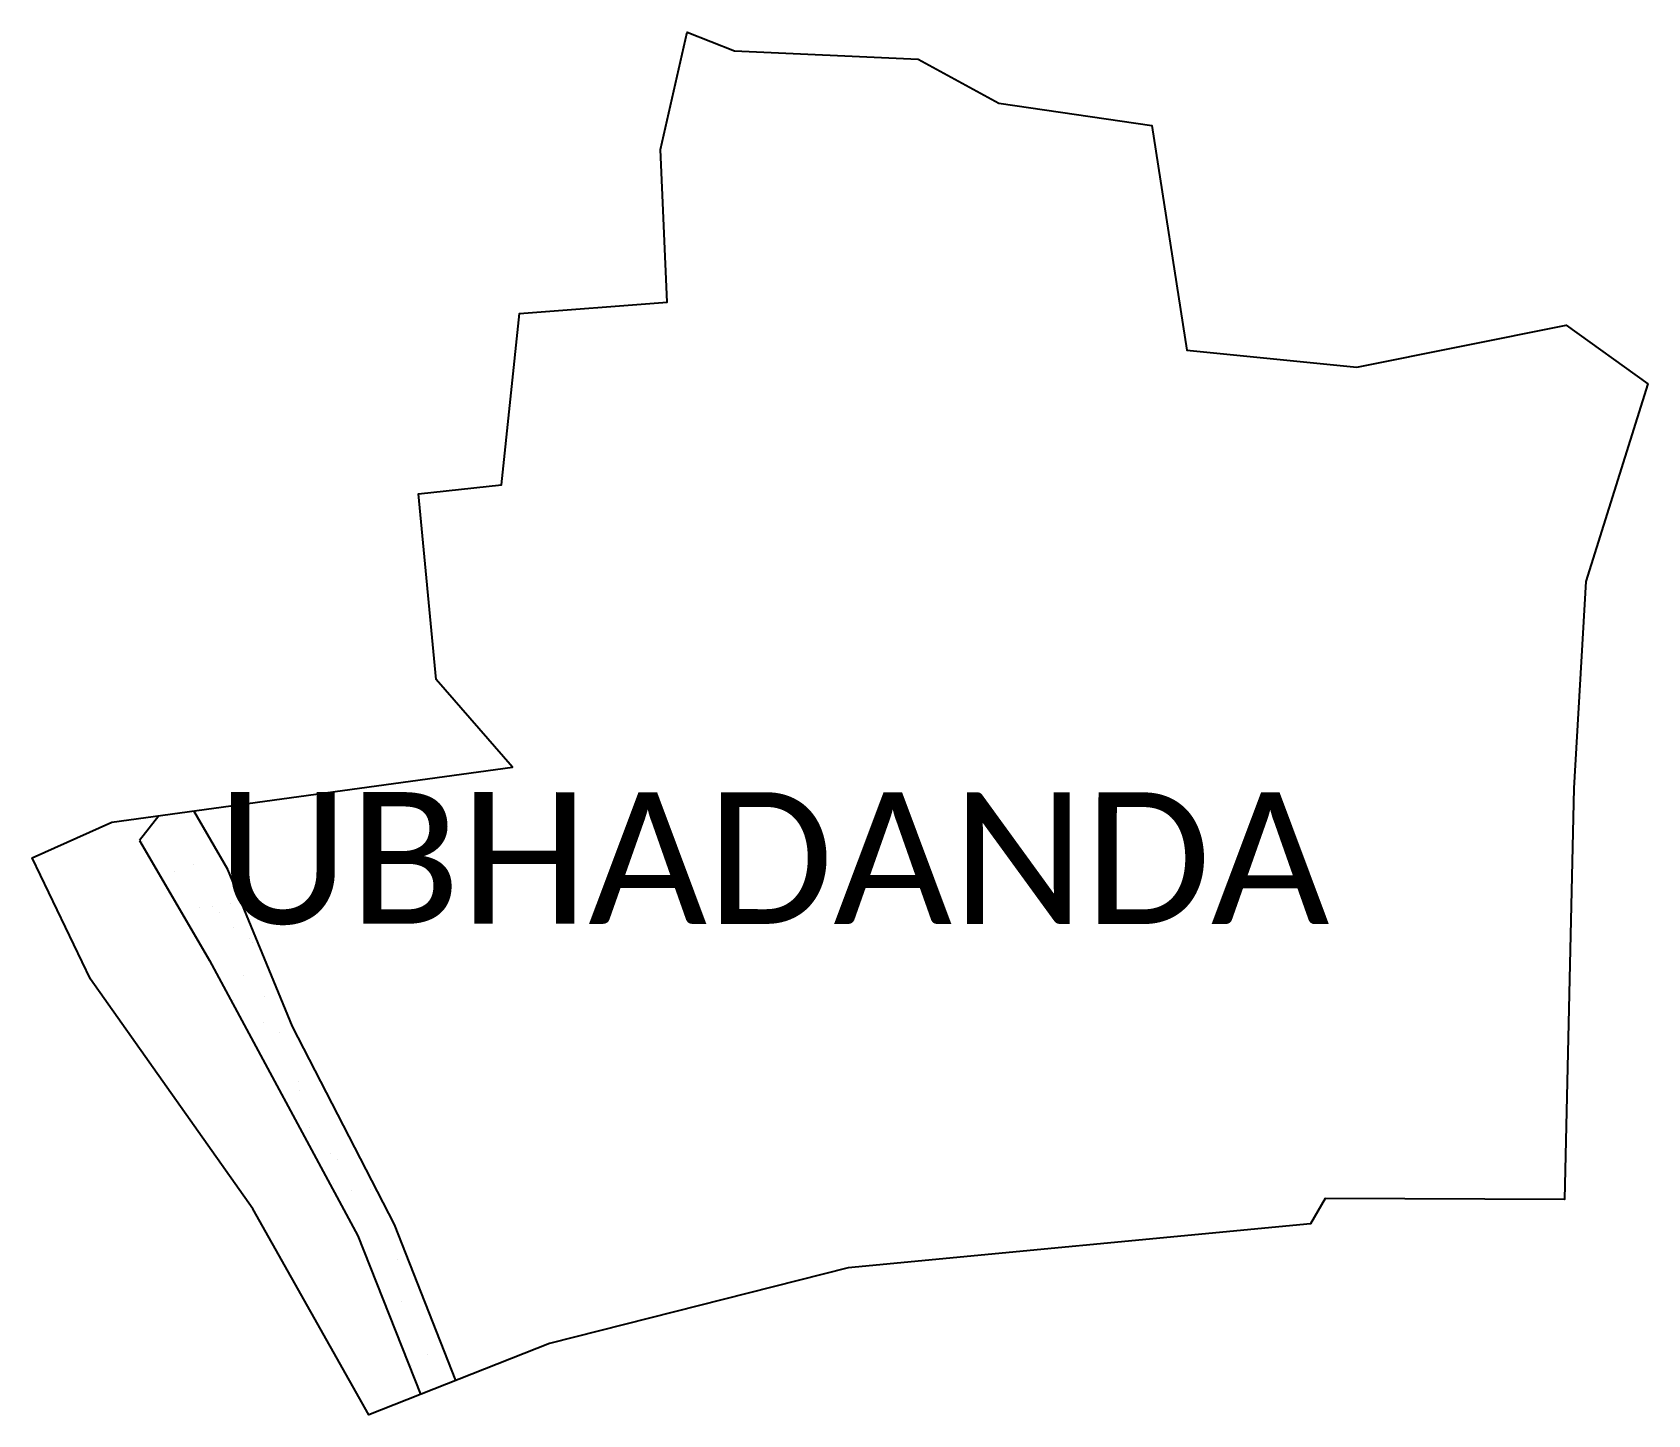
# Model space of a CAD drawing. Header units: metres. Extents: x 352953 to 353788, y 1752586 to 1753301.
import ezdxf

# ---------------------------------------------------------------- set-up
doc = ezdxf.new("R2010")
doc.units = ezdxf.units.M
doc.layers.add('SAND DUNES', color=42, linetype='Continuous')
doc.layers.add('VILLAGE NAME', color=250, linetype='Continuous')

msp = doc.modelspace()

# ---------------------------------------------------------------- linework, layer by layer
at = {"color": 3}
for points in [[(353452.49, 1753264.04), (353531.5, 1753252.55), (353549.65, 1753136.39), (353637.38, 1753127.62), (353745.56, 1753149.3), (353787.68, 1753118.98), (353755.78, 1753016.82), (353749.47, 1752910.01), (353744.64, 1752697.48), (353621.03, 1752698.05), (353613.5, 1752684.85), (353374.54, 1752662.09), (353220.2, 1752623.09), (353126.86, 1752586.26), (353066.91, 1752692.65), (352983.15, 1752811.33), (352953.04, 1752874.07), (352994.06, 1752892.45), (353201.22, 1752920.92), (353161.68, 1752966.2), (353152.56, 1753062.16), (353195.48, 1753066.88), (353204.74, 1753155.42), (353281, 1753161.14), (353277.63, 1753240.11), (353291.32, 1753300.66), (353315.91, 1753291.07), (353410.83, 1753286.81)], [(353410.83, 1753286.81), (353452.49, 1753264.04)]]:
    msp.add_lwpolyline(points, dxfattribs=at)
at = {"layer": 'SAND DUNES'}
for p, q in [((353018.48, 1752895.81), (353008.44, 1752882.94)), ((353054.08, 1752867.98), (353036.5, 1752898.29)), ((353008.44, 1752882.94), (353044.64, 1752820.9)), ((353087.56, 1752786.84), (353054.08, 1752867.98)), ((353044.64, 1752820.9), (353121.19, 1752678.64)), ((353140.11, 1752684.64), (353087.56, 1752786.84)), ((353171.85, 1752604.01), (353140.11, 1752684.64)), ((353121.19, 1752678.64), (353153.58, 1752596.81))]:
    msp.add_line(p, q, dxfattribs=at)
at = {"layer": 'SAND DUNES', "linetype": 'Continuous'}
for p, q in [((353041.42, 1752886.88), (353041.42, 1752886.88)), ((353009.73, 1752882.61), (353009.73, 1752882.61)), ((353026.69, 1752866.96), (353026.69, 1752866.96)), ((353036.18, 1752870.8), (353036.18, 1752870.8)), ((353055.19, 1752850.66), (353055.19, 1752850.66)), ((353060.92, 1752851.12), (353060.92, 1752851.12)), ((353039.28, 1752848.62), (353039.28, 1752848.62)), ((353046.1, 1752849.05), (353046.1, 1752849.05)), ((353049.69, 1752845.74), (353049.69, 1752845.74)), ((353057.04, 1752837.85), (353057.04, 1752837.85)), ((353065.27, 1752832.56), (353065.27, 1752832.56)), ((353066.65, 1752830.08), (353066.65, 1752830.08)), ((353062.02, 1752813.43), (353062.02, 1752813.43)), ((353057.14, 1752800.29), (353057.14, 1752800.29)), ((353073.05, 1752802.33), (353073.05, 1752802.33)), ((353072.66, 1752788.82), (353072.66, 1752788.82)), ((353080.89, 1752783.53), (353080.89, 1752783.53)), ((353090.67, 1752758.2), (353090.67, 1752758.2)), ((353090.91, 1752754), (353090.91, 1752754)), ((353096.51, 1752734.5), (353096.51, 1752734.5)), ((353107.11, 1752721.47), (353107.11, 1752721.47)), ((353110.7, 1752718.15), (353110.7, 1752718.15)), ((353108.77, 1752705.67), (353108.77, 1752705.67)), ((353118.14, 1752702.08), (353118.14, 1752702.08)), ((353127.66, 1752702.5), (353127.66, 1752702.5)), ((353141.75, 1752666.45), (353141.75, 1752666.45)), ((353143.99, 1752644.72), (353143.99, 1752644.72)), ((353157.37, 1752617.42), (353157.37, 1752617.42)), ((353148.72, 1752611.8), (353148.72, 1752611.8))]:
    msp.add_line(p, q, dxfattribs=at)

# ---------------------------------------------------------------- texts
at = {"layer": 'VILLAGE NAME', "insert": (353048.53, 1752908.04), "char_height": 68.0374, "attachment_point": 1, "rotation": 359.9793}
msp.add_mtext_dynamic_manual_height_columns('{\\fCalibri|b0|i0|c0|p34;UBHADANDA}', width=671.3793, gutter_width=340.19, heights=[0], dxfattribs=at)

doc.saveas('drawing.dxf')
